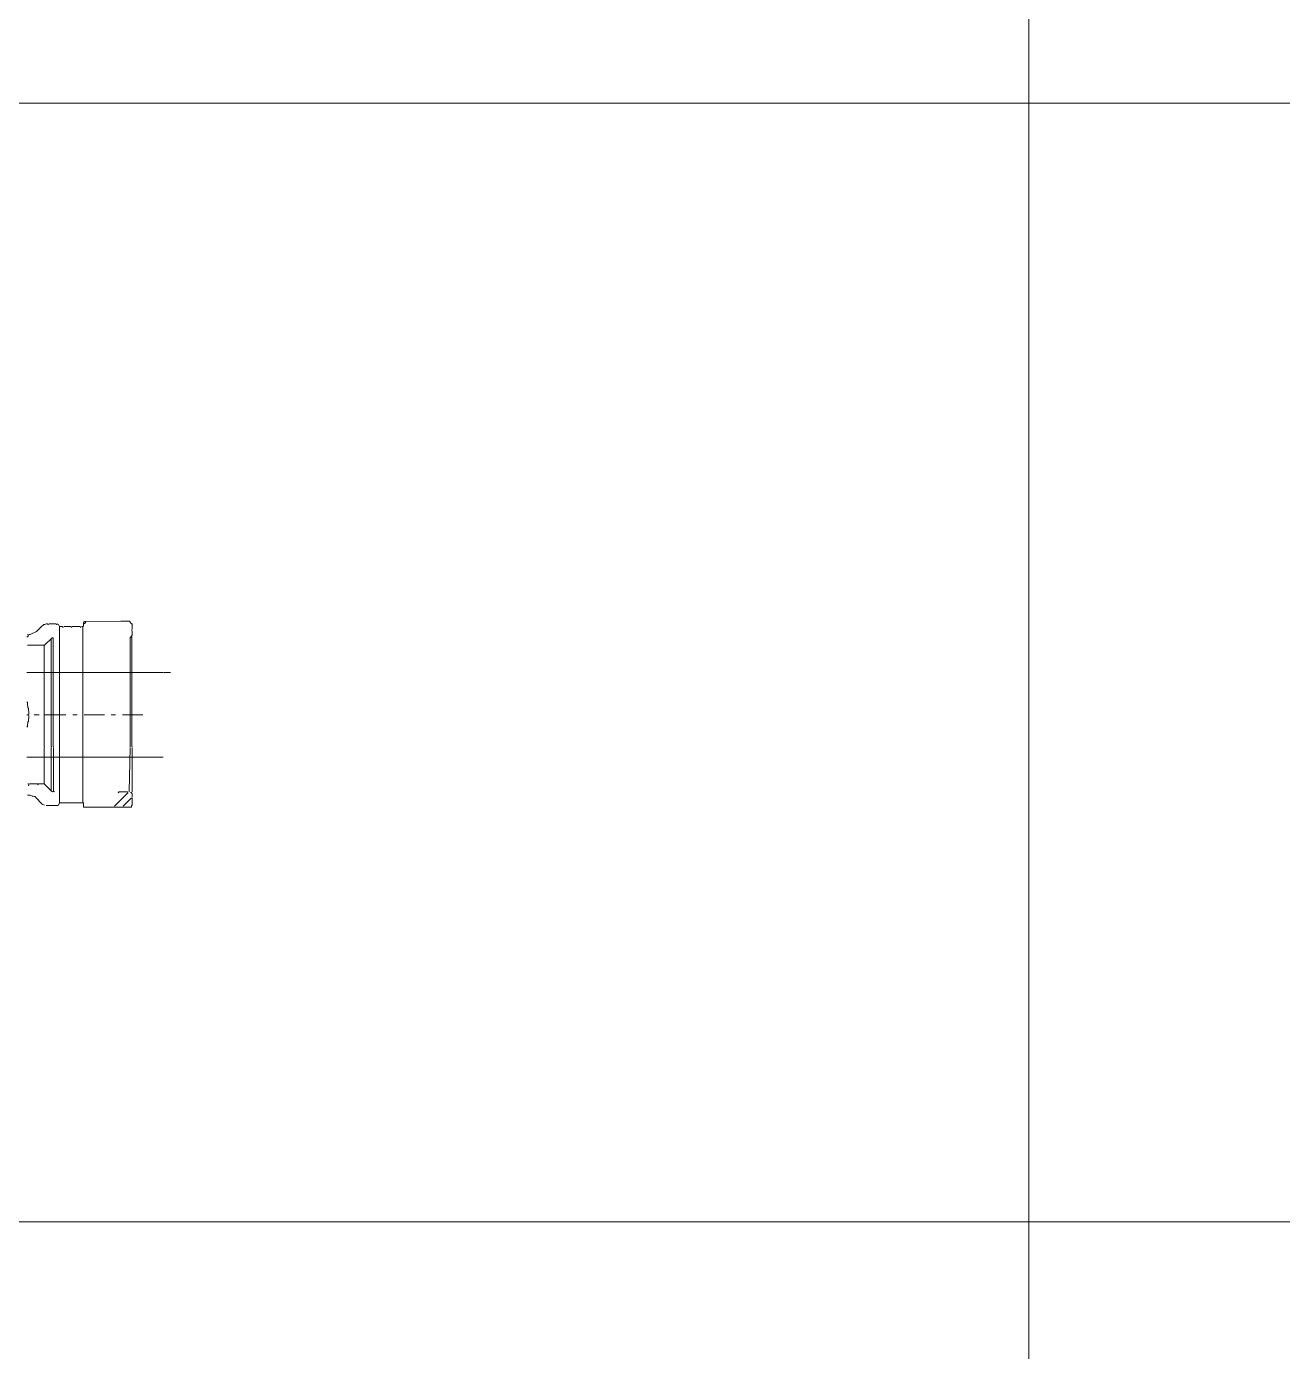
# Model space of a CAD drawing. Header units: millimetres. Extents: x -194958 to 83200, y -72620 to 64568.
# Drawn here: x -140846 to -139768, y -68893 to -67757 of the extents above; entities that cross this region are included whole.
import ezdxf

# ---------------------------------------------------------------- set-up
doc = ezdxf.new("R2010")
doc.units = ezdxf.units.MM
doc.header["$LTSCALE"] = 200
doc.layers.add('_GD-P-LegendText&Table', color=7, linetype='Continuous', lineweight=15)
doc.layers.add('VL-TEST-DRAIN VALVE', color=7, linetype='Continuous', lineweight=20)

# ---------------------------------------------------------------- blocks, each defined once
blk = doc.blocks.new('A$Cab73a533')
at = {"color": 7}
for p, q in [((35.81, 12.74, 0.01), (34.79, 12.23, 0.01)), ((36.66, 13.59, 0.01), (35.81, 12.74, 0.01)), ((36.83, 13.67, 0.01), (36.66, 13.59, 0.01)), ((37, 13.84, 0.01), (36.83, 13.67, 0.01)), ((37.16, 13.84, 0.01), (37, 13.84, 0.01)), ((37.33, 13.93, 0.01), (37.16, 13.84, 0.01)), ((37.5, 13.93, 0.01), (37.33, 13.93, 0.01)), ((37.67, 13.84, 0.01), (37.5, 13.93, 0.01)), ((37.71, 13.84, 0.01), (37.67, 13.84, 0.01)), ((38.86, 13.93, 0.01), (37.76, 13.93, 0.01)), ((39.03, 13.84, 0.01), (38.86, 13.93, 0.01)), ((39.07, 13.84, 0.01), (39.03, 13.84, 0.01)), ((39.28, 13.84, 0.01), (39.11, 13.93, 0.01)), ((39.45, 13.5, 0.01), (39.28, 13.84, 0.01)), ((39.96, 13.5, 0.01), (39.45, 13.5, 0.01)), ((39.45, 13.5, 0.01), (39.45, -14.43, 0.01)), ((40.05, 13.33, 0.01), (39.96, 13.5, 0.01)), ((41.32, 13.5, 0.01), (40.13, 13.5, 0.01)), ((41.4, 13.33, 0.01), (41.32, 13.5, 0.01)), ((42.76, 13.5, 0.01), (41.49, 13.5, 0.01)), ((42.84, 13.33, 0.01), (42.76, 13.5, 0.01)), ((43.09, 13.5, 0.01), (42.93, 13.5, 0.01)), ((43.26, 13.59, 0.01), (43.09, 13.5, 0.01)), ((43.18, 13.5, 0.01), (43.18, -14.43, 0.01)), ((43.35, 14.27, 0.01), (43.26, 14.1, 0.01)), ((43.26, 14.1, 0.01), (43.26, 13.59, 0.01)), ((49.19, 14.35, 0.01), (43.35, 14.32, 0.01)), ((43.35, 14.32, 0.01), (43.35, 14.27, 0.01)), ((43.35, 14.01, 0.01), (43.43, 14.01, 0.01)), ((43.43, 14.01, 0.01), (43.6, 14.1, 0.01)), ((43.6, 14.1, 0.01), (43.6, 14.35, 0.01)), ((50.55, 14.35, 0.01), (49.19, 14.35, 0.01)), ((50.72, 14.18, 0.01), (50.55, 14.35, 0.01)), ((50.89, 13.93, 0.01), (50.72, 14.1, 0.01)), ((50.85, 12.91, 0.01), (50.89, 12.91, 0.01)), ((50.95, 13.93, 0.01), (50.89, 13.93, 0.01)), ((50.89, 12.91, 0.01), (50.95, 13.08, 0.01)), ((50.95, 13.08, 0.01), (50.95, 13.93, 0.01)), ((50.97, 12.15, 0.01), (50.97, 12.83, 0.01)), ((34.28, 11.81, 0.01), (34.54, 12.06, 0.01)), ((34.45, 12.23, 0.01), (34.37, 12.23, 0.01)), ((34.37, 10.54, 0.01), (34.45, 10.54, 0.01)), ((34.54, 12.06, 0.01), (34.45, 12.23, 0.01)), ((34.45, 10.54, 0.01), (34.62, 10.57, 0.01)), ((34.79, 12.23, 0.01), (34.62, 12.23, 0.01)), ((34.62, 10.57, 0.01), (37, 10.57, 0.01)), ((37, 10.57, 0.01), (37.05, 10.54, 0.01)), ((37.05, 10.54, 0.01), (37.05, -5.47, 0.01)), ((37.08, 10.54, 0.01), (38.31, 11.72, 0.01)), ((38.12, 11.47, 0.01), (38.12, -5.47, 0.01)), ((38.31, 11.72, 0.01), (38.46, 11.72, 0.01)), ((38.46, 11.72, 0.01), (38.46, -5.47, 0.01)), ((50.64, 11.72, 0.01), (50.89, 11.98, 0.01)), ((50.64, 11.75, 0.01), (50.64, 11.72, 0.01)), ((50.64, 11.72, 0.01), (50.64, -5.47, 0.01)), ((50.89, 11.98, 0.01), (50.97, 12.15, 0.01)), ((50.91, 11.89, 0.01), (50.91, -5.47, 0.01)), ((34.28, 6.22, 0.01), (55.89, 6.22, 0.01)), ((55.97, 6.22, 0.01), (57.07, 6.22, 0.01)), ((56.61, 6.22, 0.01), (56.65, 6.22, 0.01)), ((34.28, 1.56, 0.01), (34.37, 1.47, 0.01)), ((34.37, 1.05, 0.01), (34.37, 1.47, 0.01)), ((34.45, 0.88, 0.01), (34.37, 1.05, 0.01)), ((34.45, 0.71, 0.01), (34.45, 0.88, 0.01)), ((34.54, 0.54, 0.01), (34.45, 0.71, 0.01)), ((34.54, 0.2, 0.01), (34.54, 0.54, 0.01)), ((34.62, 0.03, 0.01), (34.54, 0.2, 0.01)), ((34.62, -0.31, 0.01), (34.62, 0.03, 0.01)), ((34.28, -0.48, 0.01), (34.54, -0.48, 0.01)), ((34.37, -2, 0.01), (34.45, -1.83, 0.01)), ((34.37, -2.34, 0.01), (34.37, -2, 0.01)), ((34.45, -1.66, 0.01), (34.54, -1.49, 0.01)), ((34.45, -1.83, 0.01), (34.45, -1.66, 0.01)), ((34.54, -0.48, 0.01), (34.62, -0.31, 0.01)), ((34.62, -0.65, 0.01), (34.54, -0.48, 0.01)), ((34.54, -1.15, 0.01), (34.62, -0.98, 0.01)), ((34.54, -1.49, 0.01), (34.54, -1.15, 0.01)), ((34.62, -0.98, 0.01), (34.62, -0.65, 0.01)), ((35.47, -0.48, 0.01), (36.23, -0.48, 0.01)), ((37.16, -0.48, 0.01), (40.47, -0.48, 0.01)), ((41.57, -0.48, 0.01), (42.25, -0.48, 0.01)), ((43.35, -0.48, 0.01), (46.57, -0.48, 0.01)), ((47.67, -0.48, 0.01), (48.35, -0.48, 0.01)), ((49.45, -0.48, 0.01), (52.67, -0.48, 0.01)), ((34.28, -2.42, 0.01), (34.37, -2.34, 0.01)), ((37.05, -5.47, 0.01), (37.08, -5.47, 0.01)), ((37.05, -11.4, 0.01), (37.05, -5.64, 0.01)), ((37.05, -5.64, 0.01), (37.08, -5.64, 0.01)), ((37.08, -5.56, 0.01), (37.08, -5.47, 0.01)), ((38.12, -5.47, 0.01), (38.18, -5.47, 0.01)), ((38.12, -12.42, 0.01), (38.12, -5.64, 0.01)), ((38.12, -5.64, 0.01), (38.18, -5.64, 0.01)), ((38.18, -5.56, 0.01), (38.18, -5.47, 0.01)), ((38.46, -5.47, 0.01), (38.52, -5.47, 0.01)), ((38.52, -5.56, 0.01), (38.52, -5.47, 0.01)), ((38.52, -12.59, 0.01), (38.52, -5.64, 0.01)), ((50.51, -12.68, 0.01), (50.64, -5.64, 0.01)), ((50.64, -5.56, 0.01), (50.64, -5.47, 0.01)), ((50.91, -5.47, 0.01), (50.97, -5.47, 0.01)), ((50.97, -5.56, 0.01), (50.97, -5.47, 0.01)), ((50.97, -12.68, 0.01), (50.97, -5.64, 0.01)), ((34.28, -7.17, 0.01), (55.89, -7.17, 0.01)), ((34.54, -11.4, 0.01), (34.45, -11.4, 0.01)), ((34.62, -11.57, 0.01), (34.54, -11.4, 0.01)), ((34.54, -11.74, 0.01), (34.62, -11.57, 0.01)), ((35.98, -11.4, 0.01), (34.71, -11.4, 0.01)), ((36.06, -11.57, 0.01), (35.98, -11.4, 0.01)), ((36.1, -11.57, 0.01), (36.06, -11.57, 0.01)), ((36.15, -11.4, 0.01), (37, -11.4, 0.01)), ((37.33, -11.74, 0.01), (37.05, -11.4, 0.01)), ((38.18, -12.59, 0.01), (37.33, -11.74, 0.01)), ((38.35, -12.68, 0.01), (38.18, -12.59, 0.01)), ((38.52, -12.59, 0.01), (38.35, -12.68, 0.01)), ((38.69, -12.68, 0.01), (38.52, -12.59, 0.01)), ((34.37, -13.18, 0.01), (34.79, -13.18, 0.01)), ((34.79, -13.18, 0.01), (35.13, -13.35, 0.01)), ((35.13, -13.35, 0.01), (35.3, -13.35, 0.01)), ((35.3, -13.35, 0.01), (35.47, -13.44, 0.01)), ((35.47, -13.44, 0.01), (35.64, -13.44, 0.01)), ((35.64, -13.52, 0.01), (36.74, -14.62, 0.01)), ((36.74, -14.62, 0.01), (37.08, -14.79, 0.01)), ((39.28, -14.79, 0.01), (39.45, -14.43, 0.01)), ((39.45, -14.43, 0.01), (43.26, -14.43, 0.01)), ((43.26, -14.43, 0.01), (43.26, -14.54, 0.01)), ((43.26, -14.54, 0.01), (43.26, -15.08, 0.01)), ((48.18, -14.96, 0.01), (50.3, -12.84, 0.01)), ((48.86, -12.84, 0.01), (48.77, -12.68, 0.01)), ((50.21, -12.68, 0.01), (48.94, -12.68, 0.01)), ((50.8, -13.69, 0.01), (49.53, -14.96, 0.01)), ((50.3, -12.84, 0.01), (50.21, -12.68, 0.01)), ((50.72, -12.76, 0.01), (50.8, -12.76, 0.01)), ((50.8, -12.76, 0.01), (50.89, -12.84, 0.01)), ((50.97, -13.69, 0.01), (50.8, -13.69, 0.01)), ((50.89, -12.84, 0.01), (50.97, -13.01, 0.01)), ((50.97, -13.01, 0.01), (50.97, -13.52, 0.01)), ((50.97, -14.71, 0.01), (50.97, -13.69, 0.01)), ((37.33, -14.86, 0.01), (39.11, -14.86, 0.01)), ((39.11, -14.88, 0.01), (39.28, -14.79, 0.01)), ((39.11, -14.86, 0.01), (39.11, -14.88, 0.01)), ((43.26, -15.08, 0.01), (50.89, -15.08, 0.01)), ((50.89, -14.88, 0.01), (50.97, -14.71, 0.01)), ((50.89, -15.08, 0.01), (50.89, -14.88, 0.01))]:
    blk.add_line(p, q, dxfattribs=at)

msp = doc.modelspace()

# ---------------------------------------------------------------- linework, layer by layer
at = {"layer": '_GD-P-LegendText&Table'}
for p, q in [((-139985.9, -50533.1, 0), (-139985.9, -72620, 0)), ((-142246, -67822.4, 0), (-132016.7, -67822.4, 0)), ((-142246, -68781.9, 0), (-132016.7, -68781.9, 0))]:
    msp.add_line(p, q, dxfattribs=at)

# ---------------------------------------------------------------- block references
at = {"layer": 'VL-TEST-DRAIN VALVE', "xscale": 5.412845830855368, "yscale": 5.412845830855368, "zscale": 5.412845830855368}
msp.add_blockref('A$Cab73a533', (-141030.9, -68344.6, 0), dxfattribs=at)

doc.saveas('drawing.dxf')
